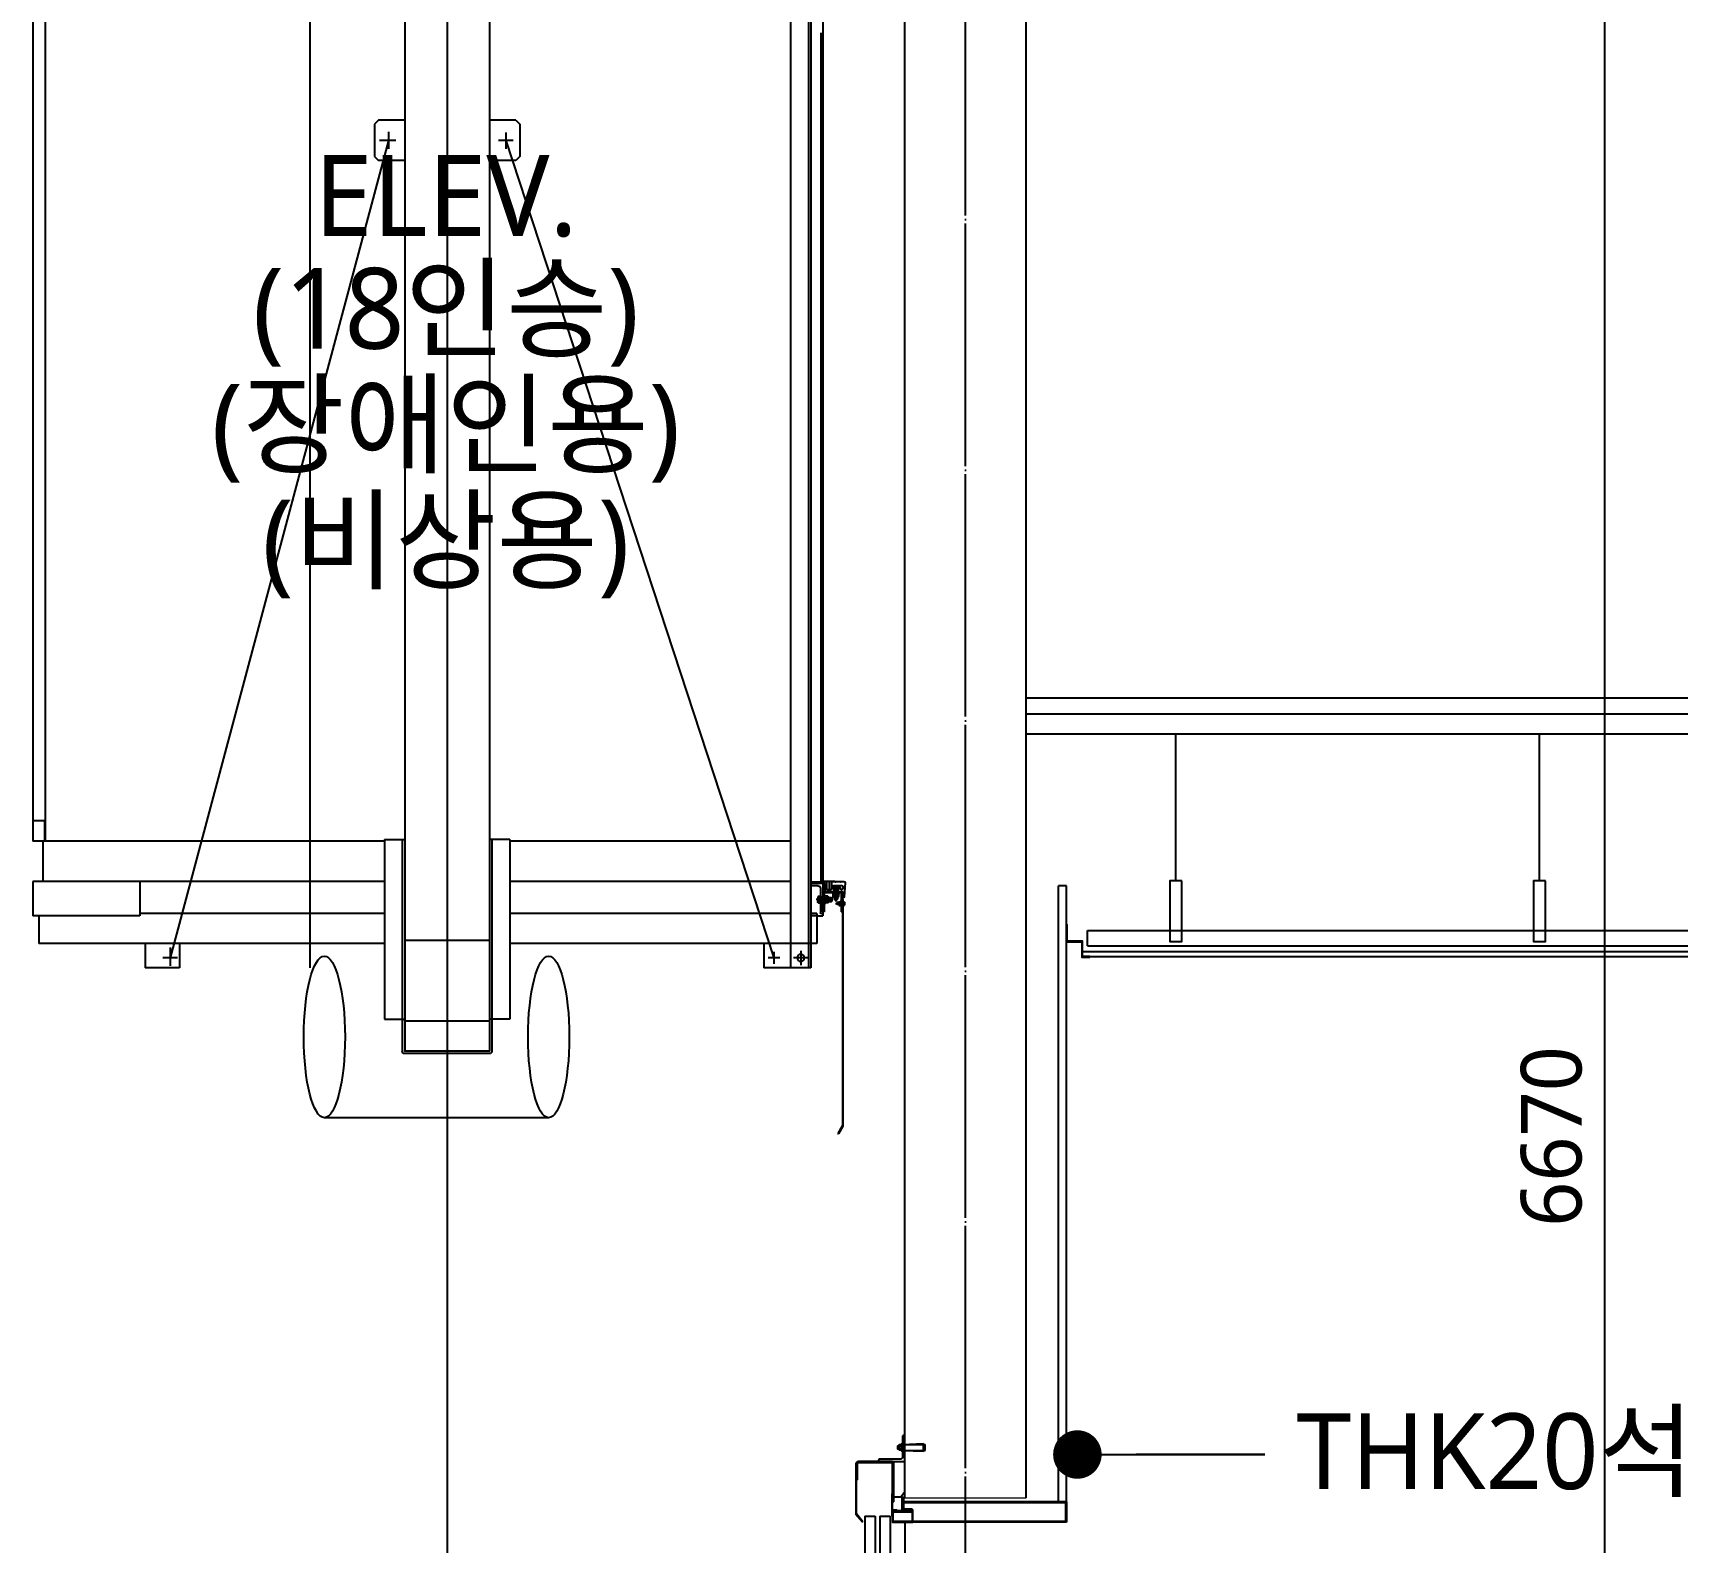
# Model space of a CAD drawing. Header units: millimetres. Extents: x 81033 to 452328, y -17390 to 42241.
# Drawn here: x 385478 to 389546, y 10264 to 14000 of the extents above; entities that cross this region are included whole.
import ezdxf
from ezdxf.enums import TextEntityAlignment as Align

# ---------------------------------------------------------------- set-up
doc = ezdxf.new("R2010")
doc.units = ezdxf.units.MM
doc.header["$LTSCALE"] = 100
doc.header["$MEASUREMENT"] = 0
doc.header["$PDSIZE"] = -10
doc.linetypes.add('CEN', pattern=[62, 60, -1, 0, -1])
doc.layers.get('0').update_dxf_attribs({"linetype": 'CONTINUOUS'})
doc.layers.get('Defpoints').update_dxf_attribs({"color": 171, "linetype": 'CONTINUOUS'})
doc.layers.add('1-골조', color=2, linetype='CONTINUOUS', lineweight=0)
for name, color, linetype in [('A-CORE-ELEV', 5, 'CONTINUOUS'), ('A-ETC', 8, 'CONTINUOUS'), ('A-ETC-9', 9, 'CONTINUOUS'), ('A-FIN-6', 6, 'CONTINUOUS'), ('CEN(ST)', 1, 'CEN'), ('CG-BEAM', 3, 'CONTINUOUS'), ('CON', 2, 'CONTINUOUS'), ('ELEV', 253, 'CONTINUOUS'), ('FIN(THK20 화강석)', 5, 'CONTINUOUS'), ('FIN-2', 9, 'CONTINUOUS'), ('NDIM', 7, 'CONTINUOUS'), ('TEXT(노트)', 7, 'CONTINUOUS'), ('XREF', 7, 'CONTINUOUS')]:
    doc.layers.add(name, color=color, linetype=linetype)
doc.styles.add('CGS', font='cgse', dxfattribs={"bigfont": 'cgs'})
doc.styles.add('나눔바른고딕', font='NanumBarunGothic.ttf')
doc.dimstyles.new('NDIM 1200', dxfattribs={"dimscale": 75, "dimtxt": 3, "dimasz": 1, "dimexe": 2, "dimexo": 2, "dimgap": 1, "dimtad": 1, "dimdec": 0, "dimdsep": 46, "dimtxsty": 'CGS', "dimblk": 'DOT0', "dimcen": 1, "dimdle": 8, "dimclrd": 256, "dimclre": 256, "dimclrt": 256, "dimadec": 0, "dimazin": 0, "dimtfac": 1, "dimtdec": 0, "dimtix": 1, "dimtmove": 2, "dimatfit": 3, "dimldrblk": 'DOT0', "dimfxl": 1, "dimtolj": 1, "dimtzin": 0, "dimlwd": -1, "dimlwe": -1, "dimarcsym": 0})

# ---------------------------------------------------------------- blocks, each defined once
blk = doc.blocks.new('A$C25f2d0dc')
at = {"layer": '1-골조'}
blk.add_line((0, 0), (300, 0), dxfattribs=at)
at = {"layer": 'A-CORE-ELEV', "color": 6, "linetype": 'Continuous'}
for p, q in [((-13.1, 128.2), (-14, 129)), ((-14, 127.5), (-13.1, 128.2)), ((-13.1, 121.5), (-14, 122.3)), ((-13.1, 128.2), (-7.2, 128.2)), ((-6, 132.1), (46.7, 134.6)), ((-6, 132.1), (50.8, 132.1)), ((46.7, 115.3), (46.7, 134.6)), ((50.8, 117.7), (50.8, 132.1)), ((-120, 45), (-120, 86)), ((-117, 45), (-117, 86)), ((-31, 90), (-116, 90)), ((-31, 87), (-116, 87)), ((-30, -10), (-30, 86)), ((-27, -10), (-27, 86)), ((-13.1, 121.5), (-14, 120.7)), ((-7.2, 121.5), (-13.1, 121.5)), ((-6, 117.7), (46.7, 115.3)), ((-6, 117.7), (50.8, 117.7)), ((-120, 78.4), (-121.5, 78.4)), ((-121.5, 78.4), (-121.5, -39.1)), ((-120, 78.4), (-120, -39.1)), ((-117, 45), (-120, 45)), ((-30, 10), (-31.5, 10)), ((-31.5, -45), (-31.5, 10)), ((-30, -45), (-30, 10)), ((-9.5, 2), (-30, 2)), ((0, 15), (-9.5, 2)), ((-103.6, -59), (-119.8, -39.7)), ((-27, -10), (-30, -10)), ((-28.5, -31.5), (18.5, -31.5)), ((-28.5, -34.5), (18.5, -34.5)), ((-104.7, -60), (-120.9, -40.7)), ((-104.7, -60), (-103.6, -59)), ((-30, -45), (-31.5, -45)), ((-130, -2165), (-130, -2299.6)), ((-128.5, -2165), (-128.5, -2299.1)), ((-3.5, -2190), (-128.5, -2190)), ((-125.5, -2193), (-125.5, -2203.4)), ((-6.5, -2193), (-125.5, -2193)), ((-6.5, -2193), (-6.5, -2203.4)), ((-3.5, -2190), (-3.5, -2206.4)), ((0, -2216.4), (0, -2160)), ((-128.5, -2206.4), (-3.5, -2206.4)), ((-125.5, -2203.4), (-6.5, -2203.4)), ((-15.1, -2275.9), (-16, -2275.1)), ((-16, -2276.6), (-15.1, -2275.9)), ((-15.1, -2275.9), (-9.2, -2275.9)), ((-8, -2271.9), (46.7, -2269.5)), ((-8, -2271.9), (50.8, -2271.9)), ((46.7, -2288.8), (46.7, -2269.5)), ((50.8, -2286.3), (50.8, -2271.9)), ((-113.5, -2319.4), (-130, -2299.6)), ((-112.3, -2318.4), (-128.5, -2299.1)), ((-113.5, -2319.4), (-112.3, -2318.4)), ((-15.1, -2282.6), (-16, -2281.8)), ((-15.1, -2282.6), (-16, -2283.3)), ((-9.2, -2282.6), (-15.1, -2282.6)), ((-8, -2286.3), (46.7, -2288.8)), ((-8, -2286.3), (50.8, -2286.3))]:
    blk.add_line(p, q, dxfattribs=at)
at = {"layer": 'A-CORE-ELEV', "color": 4, "linetype": 'Continuous'}
for p, q in [((-98.6, -45), (-98.6, -2149)), ((-98.6, -45), (-73.6, -45)), ((-73.6, -45), (-73.6, -2149)), ((-61.5, -45), (-61.5, -2163.1)), ((-61.5, -45), (-36.5, -45)), ((-36.5, -45), (-36.5, -2163.1)), ((-73.6, -2149), (-98.6, -2149)), ((-36.5, -2163.1), (-61.5, -2163.1))]:
    blk.add_line(p, q, dxfattribs=at)
at = {"layer": 'A-CORE-ELEV', "color": 9, "linetype": 'Continuous'}
blk.add_line((0, -60), (0, -2160), dxfattribs=at)
at = {"layer": 'A-CORE-ELEV', "color": 6, "linetype": 'Continuous'}
for points in [[(-65, 90), (0, 90), (0, 155), (-2, 155, 0.414214), (-6, 151), (-6, 100, -0.414214), (-10, 96), (-61, 96, 0.414214), (-65, 92)], [(16.6, -27, -0.414214), (18.6, -29), (18.6, -30), (-6.4, -30), (-6.4, 2), (-5.4, 2, -0.414214), (-3.4, 0), (-3.4, -25, 0.414214), (-1.4, -27)], [(-8, -2220.4), (-8, -2334, 0.414214), (-2, -2340), (0, -2340), (0, -2206.4), (-108.5, -2206.4), (-108.5, -2208.4, 0.414214), (-102.5, -2214.4), (-14, -2214.4, -0.414214)]]:
    blk.add_lwpolyline(points, format="xyb", close=True, dxfattribs=at)
for points in [[(-14, 128.1), (-17.7, 128.1), (-17.7, 121.5), (-14, 121.5)], [(-7.2, 117.9), (-13.1, 117.9), (-14, 118.9), (-14, 131.1), (-13.1, 132), (-7.2, 132)], [(-6, 115.6), (-7.2, 115.6), (-7.2, 134.3), (-6, 134.3)], [(-16, -2276), (-19.7, -2276), (-19.7, -2282.6), (-16, -2282.6)], [(-9.2, -2286.2), (-15.1, -2286.2), (-16, -2285.2), (-16, -2273), (-15.1, -2272.1), (-9.2, -2272.1)], [(-8, -2288.5), (-9.2, -2288.5), (-9.2, -2269.8), (-8, -2269.8)]]:
    blk.add_lwpolyline(points, dxfattribs=at)
for points in [[(18.5, -58.5), (-28.5, -58.5), (-28.5, -31.5), (-20, -31.5), (-20, -30), (-30, -30), (-30, -60), (20, -60), (20, -30), (10, -30), (10, -31.5), (18.5, -31.5)], [(-106.4, -2160), (-100.7, -2160), (-100.7, -2162), (-95, -2162), (-95, -2160), (-89.4, -2160), (-89.4, -2162), (-83.7, -2162), (-83.7, -2160), (-78, -2160), (-78, -2162), (-72.4, -2162), (-72.4, -2160), (-63.5, -2160), (-63.5, -2171), (-32.7, -2171), (-32.7, -2160), (-5, -2160), (-5, -2165), (-10, -2165), (-10, -2176), (-5, -2176), (-5, -2185), (-15, -2185), (-15, -2171), (-26.7, -2171), (-26.7, -2185), (-82, -2185), (-82, -2176), (-72, -2176), (-72, -2171), (-115, -2171), (-115, -2176), (-105, -2176), (-105, -2185), (-128.5, -2185), (-128.5, -2165), (-130, -2165), (-130, -2162.5), (-127.5, -2160), (-112, -2160), (-112, -2162), (-106.4, -2162)]]:
    blk.add_lwpolyline(points, close=True, dxfattribs=at)
blk.add_circle((-2.5, -2166), 2.5, dxfattribs=at)
for centre, radius, start, end in [((-116, 86), 4, 90, 180), ((-116, 86), 1, 90, 180), ((-31, 86), 4, 0, 90), ((-31, 86), 1, 0, 90), ((-119, -39.1), 2.5, 180, 220), ((-119, -39.1), 1, 180, 220), ((-2.5, -2157.4), 3.63, 226.3972, 313.6028)]:
    blk.add_arc(centre, radius, start, end, dxfattribs=at)
at = {"layer": 'A-FIN-6'}
for p, q in [((398, -12), (-6, -12)), ((400, -10), (-5.5, -10)), ((398, -12), (398, -58)), ((400, -10), (400, -60)), ((398, -58), (20, -58)), ((400, -60), (20, -60))]:
    blk.add_line(p, q, dxfattribs=at)
blk = doc.blocks.new('A$C52140DF3')
at = {"layer": 'ELEV'}
for p, q in [((832.6, 2983.7, 0), (832.6, -382.1, 0)), ((1042.6, 2986.9, 0), (1042.6, -382.1, 0)), ((37.6, 2759.9, 0), (37.6, -177.1, 0)), ((43.6, 2759.9, 0), (43.6, -177.1, 0)), ((87.6, 2759.9, 0), (87.6, -177.1, 0)), ((1277.6, 2759.9, 0), (1277.6, -177.1, 0)), ((1932.6, 2536.9, 0), (1932.6, 136.9, 0)), ((1962.6, 2486.9, 0), (1962.6, 1201, 0)), ((7.6, 2306.7, 0), (7.6, 37.2, 0)), ((12.6, 2136.9, 0), (12.6, 35.3, 0)), ((767.6, 1920.9, 0), (757.6, 1910.9, 0)), ((767.6, 1920.9, 0), (832.6, 1920.9, 0)), ((1042.6, 1920.9, 0), (1107.6, 1920.9, 0)), ((1107.6, 1920.9, 0), (1117.6, 1910.9, 0)), ((757.6, 1910.9, 0), (757.6, 1830.9, 0)), ((792.6, 1890.4, 0), (792.6, 1849.6, 0)), ((1082.6, 1891.7, 0), (1082.6, 1850.2, 0)), ((1117.6, 1910.9, 0), (1117.6, 1830.9, 0)), ((792.6, 1870.9, 0), (128.8, -152.1, 0)), ((774.1, 1870.9, 0), (810.5, 1870.9, 0)), ((1064.8, 1870.9, 0), (1105, 1870.9, 0)), ((1082.6, 1870.9, 0), (1623.1, -152.1, 0)), ((757.6, 1830.9, 0), (767.6, 1820.9, 0)), ((767.6, 1820.9, 0), (832.6, 1820.9, 0)), ((1042.6, 1820.9, 0), (1107.6, 1820.9, 0)), ((1117.6, 1830.9, 0), (1107.6, 1820.9, 0)), ((1932.6, 1197.9, 0), (1932.6, 136.9, 0)), ((1962.6, 1201, 0), (1962.6, 186.9, 0)), ((1962.6, 1201, 0), (1962.6, 186.9, 0)), ((1932.6, 314, 0), (1932.6, 136.9, 0)), ((1932.6, 314, 0), (1932.6, 136.9, 0)), ((1934.2, 186.9, 0), (1934.2, 136.9, 0)), ((1934.2, 186.9, 0), (1934.2, 136.9, 0)), ((1934.2, 186.9, 0), (1962.6, 186.9, 0)), ((1937.6, 186.9, 0), (1962.6, 186.9, 0)), ((1962.6, 186.9, 0), (1962.6, 136.9, 0)), ((1962.6, 186.9, 0), (1962.6, 136.9, 0)), ((87.6, 136.9, 0), (782.6, 136.9, 0)), ((782.6, 140.9, 0), (782.6, -304.1, 0)), ((782.6, 140.9, 0), (832.6, 140.9, 0)), ((826.6, 140.9, 0), (826.6, -383.1, 0)), ((1092.6, 140.9, 0), (1042.6, 140.9, 0)), ((1048.6, 140.9, 0), (1048.6, -383.1, 0)), ((1092.6, 140.9, 0), (1092.6, -304.1, 0)), ((1092.6, 136.9, 0), (1582.9, 136.9, 0)), ((1582.9, 136.9, 0), (1962.6, 136.9, 0)), ((1937.6, 136.9, 0), (1937.6, 36.9, 0)), ((1937.6, 136.9, 0), (1937.6, 134.6, 0)), ((1937.6, 136.9, 0), (1937.6, 134.6, 0)), ((-47.4, 33.9, 0), (-45, -1.3, 0)), ((-36.2, 36.9, 0), (-44.4, 36.9, 0)), ((-41.4, 24.9, 0), (-41.4, 18.9, 0)), ((-28.9, 11.9, 0), (-41.4, 11.9, 0)), ((-41.4, 11.9, 0), (-41.4, -3.1, 0)), ((-40.4, 7.9, 0), (-40.4, -15.6, 0)), ((-19.4, 26.9, 0), (-39.4, 26.9, 0)), ((-37.4, 16.9, 0), (-39.4, 16.9, 0)), ((-37.2, 7.7, 0), (-37.2, -38.1, 0)), ((-36, 35.9, 0), (-36.2, 36.9, 0)), ((-36.2, 8.7, 0), (3.4, 8.7, 0)), ((-34.8, 35.9, 0), (-36, 35.9, 0)), ((-35.4, 37.3, 0), (-35.4, 34.6, 0)), ((-35.4, 20.9, 0), (-35.4, 18.9, 0)), ((-34.7, 36.9, 0), (-34.8, 35.9, 0)), ((-24.2, 36.9, 0), (-34.7, 36.9, 0)), ((-32.4, 21.9, 0), (-34.4, 21.9, 0)), ((-32.1, 8.7, 0), (-32.1, 5.1, 0)), ((-32.1, 7.1, 0), (-16.7, 7.1, 0)), ((-32.1, 5.1, 0), (-16.7, 5.1, 0)), ((-31.4, 20.9, 0), (-31.4, 16.9, 0)), ((-28.9, 16.9, 0), (-31.4, 16.9, 0)), ((-31.4, 0.3, 0), (-31.4, 5.1, 0)), ((-31.3, 20.6, 0), (-31.3, 16.9, 0)), ((-17.5, 16.9, 0), (-31.3, 16.9, 0)), ((-19.2, 22.4, 0), (-29.6, 22.4, 0)), ((-28.9, 16.9, 0), (-19.9, 16.9, 0)), ((-28.9, 16.9, 0), (-28.9, 8.7, 0)), ((-28.4, 16.9, 0), (-28.4, 8.7, 0)), ((-27.2, 13.9, 0), (-28.4, 15.1, 0)), ((-20.4, 13.9, 0), (-28.4, 13.9, 0)), ((-27.9, 20.6, 0), (-27.9, 16.9, 0)), ((-27.9, 0.3, 0), (-27.9, 5.1, 0)), ((-27.2, 8.7, 0), (-27.2, 13.9, 0)), ((-25.7, 5.1, 0), (-22.9, 7.1, 0)), ((-24.4, 25.2, 0), (-24.4, -12.9, 0)), ((-24, 35.9, 0), (-24.2, 36.9, 0)), ((-22.8, 35.9, 0), (-24, 35.9, 0)), ((-23.4, 37.3, 0), (-23.4, 34.6, 0)), ((-22.7, 36.9, 0), (-22.8, 35.9, 0)), ((-14.4, 36.9, 0), (-22.7, 36.9, 0)), ((7.6, 37.2, 0), (-22.4, 37.2, 0)), ((-20.4, 15.1, 0), (-21.6, 13.9, 0)), ((-21.6, 8.7, 0), (-21.6, 13.9, 0)), ((-20.9, 20.6, 0), (-20.9, 16.9, 0)), ((-20.9, 0.3, 0), (-20.9, 5.1, 0)), ((-20.4, 16.9, 0), (-20.4, 8.7, 0)), ((-19.9, 16.9, 0), (-19.9, 8.7, 0)), ((-17.4, 16.9, 0), (-19.9, 16.9, 0)), ((3.6, 11.9, 0), (-19.9, 11.9, 0)), ((-17.5, 20.6, 0), (-17.5, 16.9, 0)), ((-17.5, 0.2, 0), (-17.5, 5.1, 0)), ((-17.4, 24.9, 0), (-17.4, 16.9, 0)), ((-16.7, 8.7, 0), (-16.7, 5.1, 0)), ((-13.4, 35.9, 0), (-14.4, 36.9, 0)), ((-13.4, 35.9, 0), (-13.4, 17.9, 0)), ((-2.4, 16.9, 0), (-12.4, 16.9, 0)), ((-7.4, 34.9, 0), (-7.4, 9.9, 0)), ((-0.4, 36.9, 0), (-1.4, 35.9, 0)), ((-1.4, 35.9, 0), (-1.4, 17.9, 0)), ((1.8, 36.9, 0), (-0.4, 36.9, 0)), ((0.8, 1.3, 0), (0.8, -17.1, 0)), ((4.4, 1.3, 0), (0.8, 1.3, 0)), ((2, 35.9, 0), (1.8, 36.9, 0)), ((3.2, 35.9, 0), (2, 35.9, 0)), ((2.6, 37.3, 0), (2.6, 34.6, 0)), ((2.6, 29.9, 0), (2.6, 11.9, 0)), ((2.8, 1.3, 0), (2.8, -17.1, 0)), ((3.3, 36.9, 0), (3.2, 35.9, 0)), ((12.6, 36.9, 0), (3.3, 36.9, 0)), ((4.4, 7.7, 0), (4.4, -38.1, 0)), ((4.4, 1.3, 0), (4.4, -17.1, 0)), ((7.6, 31.9, 0), (4.6, 31.9, 0)), ((7.6, 31.9, 0), (7.6, -48.1, 0)), ((7.6, 31.9, 0), (37.6, 31.9, 0)), ((7.6, -38.1, 0), (7.6, 0.5, 0)), ((12.6, 33.9, 0), (9.6, 33.9, 0)), ((12.6, 36.9, 0), (12.6, 33.9, 0)), ((12.6, 35.1, 0), (37.6, 35.1, 0)), ((12.6, 33.9, 0), (12.6, 31.9, 0)), ((13.6, 19.9, 0), (13.6, -40.1, 0)), ((19.6, 25.9, 0), (37.6, 25.9, 0)), ((87.6, 36.9, 0), (782.6, 36.9, 0)), ((1092.6, 36.9, 0), (1596.8, 36.9, 0)), ((1596.8, 36.9, 0), (1962.6, 36.9, 0)), ((1697.6, 35.1, 0), (1697.6, -48.1, 0)), ((1962.6, 36.9, 0), (1962.6, -48.1, 0)), ((-23.3, -18.1, 0), (-47.3, -18.1, 0)), ((-45.1, -14, 0), (-45.5, -14.4, 0)), ((-45.5, -14.4, 0), (-45.5, -14.9, 0)), ((-45.5, -14.7, 0), (-45.5, -21.6, 0)), ((-45.5, -14.9, 0), (-45.1, -15.4, 0)), ((-45.5, -21.4, 0), (-45.1, -20.9, 0)), ((-45.5, -21.8, 0), (-45.5, -21.4, 0)), ((-45.1, -22.3, 0), (-45.5, -21.8, 0)), ((-44.4, -13.5, 0), (-45.1, -14, 0)), ((-45.1, -15.4, 0), (-44.4, -15.8, 0)), ((-45.1, -20.9, 0), (-44.4, -20.4, 0)), ((-44.4, -22.7, 0), (-45.1, -22.3, 0)), ((-44.4, -13.5, 0), (-42, -13.5, 0)), ((-44.4, -15.8, 0), (-42, -15.8, 0)), ((-44.4, -20.4, 0), (-42, -20.4, 0)), ((-44.4, -22.7, 0), (-42, -22.7, 0)), ((-41.4, -3.1, 0), (-43, -3.1, 0)), ((-42, -8.1, 0), (-42, -567.4, 0)), ((-42, -8.1, 0), (-42, -38.1, 0)), ((-40.4, -8.1, 0), (-42, -8.1, 0)), ((-42, -13.5, 0), (-42, -22.7, 0)), ((-37.2, -15.1, 0), (-42, -15.1, 0)), ((-42, -15.6, 0), (-37.2, -15.6, 0)), ((-42, -20.6, 0), (-37.2, -20.6, 0)), ((-37.2, -21.1, 0), (-42, -21.1, 0)), ((-40.5, -15.6, 0), (-40.5, -20.6, 0)), ((-40.4, -8.1, 0), (-40.4, -567.4, 0)), ((-40.4, -20.6, 0), (-40.4, -38.1, 0)), ((-40.4, -38.1, 0), (-37.2, -38.1, 0)), ((-37.2, -12.9, 0), (-35.4, -12.9, 0)), ((-37.2, -22.7, 0), (-37.2, -13.5, 0)), ((-37.2, -23.3, 0), (-35.4, -23.3, 0)), ((-36.4, -23.3, 0), (-36.4, -12.9, 0)), ((-35.4, -18.7, 0), (-36.4, -17.3, 0)), ((-35.4, -12.9, 0), (-35.4, -23.3, 0)), ((-33.1, -13.5, 0), (-35.4, -13.5, 0)), ((-35.4, -22.7, 0), (-35.4, -13.5, 0)), ((-35.4, -22.1, 0), (-35.4, -14, 0)), ((-33.1, -15.8, 0), (-35.4, -15.8, 0)), ((-33.1, -20.4, 0), (-35.4, -20.4, 0)), ((-33.1, -22.7, 0), (-35.4, -22.7, 0)), ((-31.9, -14.7, 0), (-31.9, -21.6, 0)), ((-31.9, -15.6, 0), (-27.8, -15.6, 0)), ((-31.9, -16.4, 0), (-27, -16.4, 0)), ((-31.9, -19.8, 0), (-27, -19.8, 0)), ((-31.9, -20.6, 0), (-27.8, -20.6, 0)), ((-19.2, -1.4, 0), (-29.6, -1.4, 0)), ((-19.2, -1.4, 0), (-29.6, -1.4, 0)), ((-28.4, -1.4, 0), (-28.4, -6.9, 0)), ((-20.4, -6.9, 0), (-28.4, -6.9, 0)), ((-27.2, -8.1, 0), (-28.4, -6.9, 0)), ((-27.8, -15.6, 0), (-27.8, -20.6, 0)), ((-27.8, -15.6, 0), (-27, -16.4, 0)), ((-27.8, -20.6, 0), (-27, -19.8, 0)), ((-27.2, -8.1, 0), (-27.2, -1.4, 0)), ((-21.6, -8.1, 0), (-27.2, -8.1, 0)), ((-27, -16.4, 0), (-27, -19.8, 0)), ((-21.6, -8.1, 0), (-21.6, -1.4, 0)), ((-20.4, -6.9, 0), (-21.6, -8.1, 0)), ((-20.4, -1.4, 0), (-20.4, -6.9, 0)), ((-14.8, -8.1, 0), (24.6, -8.1, 0)), ((-14.8, -8.1, 0), (24.6, -8.1, 0)), ((-13.4, -3.1, 0), (-14.4, -4.1, 0)), ((-14.4, -4.1, 0), (-14.4, -12.1, 0)), ((-6.2, -4.1, 0), (-14.4, -4.1, 0)), ((-13.4, -13.1, 0), (-14.4, -12.1, 0)), ((-6.2, -12.1, 0), (-14.4, -12.1, 0)), ((-13.4, -3.1, 0), (-13.4, -13.1, 0)), ((-6.2, -3.1, 0), (-13.4, -3.1, 0)), ((-6.2, -13.1, 0), (-13.4, -13.1, 0)), ((-6.2, -2.1, 0), (-6.2, -14.2, 0)), ((-5.6, -0.9, 0), (-6.1, -1.7, 0)), ((-6.1, -1.7, 0), (-6.1, -2.5, 0)), ((-6.1, -2.5, 0), (-5.6, -3.3, 0)), ((-6.1, -13.8, 0), (-5.6, -13, 0)), ((-6.1, -14.6, 0), (-6.1, -13.8, 0)), ((-5.6, -15.4, 0), (-6.1, -14.6, 0)), ((-4.4, 0, 0), (-5.6, -0.9, 0)), ((-5.6, -3.3, 0), (-4.4, -4.1, 0)), ((-5.6, -13, 0), (-4.4, -12.2, 0)), ((-4.4, -16.2, 0), (-5.6, -15.4, 0)), ((-4.4, 0, 0), (0.8, 0, 0)), ((-4.4, -4.1, 0), (0.8, -4.1, 0)), ((-4.4, -12.2, 0), (0.8, -12.2, 0)), ((-4.4, -16.2, 0), (0.8, -16.2, 0)), ((0.8, 0, 0), (0.8, -16.2, 0)), ((0.8, -6.9, 0), (2.8, -9.7, 0)), ((4.4, -17.1, 0), (0.8, -17.1, 0)), ((4.4, -2.6, 0), (13.6, -2.6, 0)), ((13.6, -3.1, 0), (4.4, -3.1, 0)), ((13.6, -13.1, 0), (4.4, -13.1, 0)), ((4.4, -13.6, 0), (13.6, -13.6, 0)), ((4.4, -38.1, 0), (7.6, -38.1, 0)), ((13.6, 0, 0), (13.6, -16.2, 0)), ((18.8, 0, 0), (13.6, 0, 0)), ((18.8, -4.1, 0), (13.6, -4.1, 0)), ((18.8, -12.2, 0), (13.6, -12.2, 0)), ((18.8, -16.2, 0), (13.6, -16.2, 0)), ((18.8, 0, 0), (19.7, -0.3, 0)), ((19.7, -3.8, 0), (18.8, -4.1, 0)), ((19.7, -12.4, 0), (18.8, -12.2, 0)), ((18.8, -16.2, 0), (19.7, -15.9, 0)), ((19.7, -0.3, 0), (20.3, -1.1, 0)), ((20.3, -3.1, 0), (19.7, -3.8, 0)), ((20.3, -13.2, 0), (19.7, -12.4, 0)), ((19.7, -15.9, 0), (20.3, -15.2, 0)), ((20.3, -1.1, 0), (20.6, -2.1, 0)), ((20.6, -2.1, 0), (20.3, -3.1, 0)), ((20.6, -14.2, 0), (20.3, -13.2, 0)), ((20.3, -15.2, 0), (20.6, -14.2, 0)), ((20.6, -2.1, 0), (20.6, -14.2, 0)), ((7.6, -43.1, 0), (10.6, -43.1, 0)), ((22.6, -48.1, 0), (7.6, -48.1, 0)), ((22.6, -42.1, 0), (22.6, -117.1, 0)), ((22.6, -42.1, 0), (37.6, -42.1, 0)), ((22.6, -48.1, 0), (37.6, -48.1, 0)), ((87.6, -42.1, 0), (782.6, -42.1, 0)), ((1092.6, -42.1, 0), (1607.7, -42.1, 0)), ((1607.7, -42.1, 0), (1697.4, -42.1, 0)), ((1697.6, -48.1, 0), (1962.6, -48.1, 0)), ((1947.6, -48.1, 0), (1947.6, -117.1, 0)), ((22.6, -117.1, 0), (153.8, -117.1, 0)), ((153.8, -117.1, 0), (153.8, -177.1, 0)), ((153.8, -117.1, 0), (782.6, -117.1, 0)), ((832.6, -109.1, 0), (1042.6, -109.1, 0)), ((1092.6, -117.1, 0), (1618.1, -117.1, 0)), ((1599.6, -117.1, 0), (1599.6, -177.1, 0)), ((1618.1, -117.1, 0), (1947.6, -117.1, 0)), ((1684.6, -117.1, 0), (1684.6, -177.1, 0)), ((44.1, -152.1, 0), (80.8, -152.1, 0)), ((62.6, -134.9, 0), (62.6, -170.6, 0)), ((114, -152.1, 0), (143.5, -152.1, 0)), ((128.8, -137.4, 0), (128.8, -166.9, 0)), ((1604.7, -152.1, 0), (1641.4, -152.1, 0)), ((1623.1, -126.5, 0), (1623.1, -171.8, 0)), ((37.6, -177.1, 0), (87.6, -177.1, 0)), ((40.6, -177.1, 0), (153.8, -177.1, 0)), ((1599.6, -177.1, 0), (1626.4, -177.1, 0)), ((1626.4, -177.1, 0), (1684.6, -177.1, 0)), ((782.6, -304.1, 0), (832.6, -304.1, 0)), ((835.8, -309.1, 0), (1039.4, -309.1, 0)), ((1092.6, -304.1, 0), (1042.6, -304.1, 0)), ((832.6, -389.1, 0), (1042.6, -389.1, 0)), ((833.6, -383.1, 0), (1041.6, -383.1, 0)), ((-41.7, -568.7, 0), (-30.5, -588.1, 0)), ((-40.3, -567.9, 0), (-29.1, -587.3, 0)), ((686.3, -547.8, 0), (1241.2, -547.8, 0)), ((-29.1, -587.3, 0), (-30.5, -588.1, 0))]:
    blk.add_line(p, q, dxfattribs=at)
blk.add_circle((62.6, -152.1, 0), 9, dxfattribs=at)
for centre, radius, start, end in [((-44.4, 33.9, 0), 3, 90, 180), ((-39.4, 24.9, 0), 2, 90, 180), ((-39.4, 18.9, 0), 2, 180, 270), ((-36.4, 7.9, 0), 4, 90, 180), ((-37.4, 18.9, 0), 2, 270, 0), ((-36.2, 7.7, 0), 1, 90, 180), ((-34.4, 20.9, 0), 1, 90, 180), ((-32.4, 20.9, 0), 1, 0, 90), ((-29.6, 20.6, 0), 1.73, 0, 180), ((-24.4, 18, 0), 4.33, 36.8699, 143.1301), ((-24.4, 2.9, 0), 4.33, 216.8699, 323.1301), ((-19.2, 0.3, 0), 1.73, 180, 0), ((-19.4, 24.9, 0), 2, 0, 90), ((-12.4, 17.9, 0), 1, 180, 270), ((-2.4, 17.9, 0), 1, 270, 0), ((4.6, 29.9, 0), 2, 90, 180), ((3.4, 7.7, 0), 1, 0, 90), ((3.6, 7.9, 0), 4, 0, 90), ((9.6, 31.9, 0), 2, 90, 180), ((19.6, 19.9, 0), 6, 90, 180), ((-42.6, -18.1, 0), 2.89, 126.8699, 233.1301), ((-43, -1.1, 0), 2, 183.8655, 270), ((-33.1, -14.7, 0), 1.15, 270, 90), ((-34.8, -18.1, 0), 2.89, 306.8699, 53.1301), ((-0.7, -8.1, 0), 5.49, 132.5627, 227.4373), ((10.6, -40.1, 0), 3, 270, 0), ((15.1, -8.1, 0), 5.49, 312.5627, 47.4373), ((835.8, -305.9, 0), 3.2, 180, 270), ((1039.4, -305.9, 0), 3.2, 270, 0), ((832.6, -383.1, 0), 6, 180, 270), ((833.6, -382.1, 0), 1, 180, 270), ((1041.6, -382.1, 0), 1, 270, 0), ((1042.6, -383.1, 0), 6, 270, 0), ((-39.4, -567.4, 0), 2.6, 180, 210), ((-39.4, -567.4, 0), 1, 180, 210)]:
    blk.add_arc(centre, radius, start, end, dxfattribs=at)
at = {"layer": 'ELEV', "extrusion": (0, 0, -1)}
for centre, radius, start, end in [((29.6, 0.3, 0), 1.73, 180, 0), ((19.2, 20.6, 0), 1.73, 0, 180), ((33.1, -21.6, 0), 1.15, 90, 270)]:
    blk.add_arc(centre, radius, start, end, dxfattribs=at)
for centre in [(686.3, -347.8, 0), (1241.2, -347.8, 0)]:
    blk.add_ellipse(centre, major_axis=(0, -200), ratio=0.255029, dxfattribs=at)
blk = doc.blocks.new('DOT0')
blk.add_line((-3, 0), (3, 0))
at = {"color": 6}
blk.add_circle((0, 0), 0.75, dxfattribs=at)
blk = doc.blocks.new('*D1049')
at = {"layer": 'Defpoints', "color": 0, "ltscale": 0.4, "transparency": 16777216}
for p in [(388942.3, 14883.9), (389367.3, 14883.9), (388942.3, 8213.9)]:
    blk.add_point(p, dxfattribs=at)
at = {"layer": 'NDIM', "ltscale": 0.4, "transparency": 16777216}
for p, q in [((389042.3, 14883.9), (389467.3, 14883.9)), ((389367.3, 8263.9), (389367.3, 14833.9)), ((389042.3, 8213.9), (389467.3, 8213.9))]:
    blk.add_line(p, q, dxfattribs=at)
at = {"layer": 'NDIM', "ltscale": 0.4, "transparency": 16777216, "xscale": 50, "yscale": 50, "zscale": 50}
for p, rotation in [((389367.3, 14883.9), 90), ((389367.3, 8213.9), 270)]:
    blk.add_blockref('DOT0', p, dxfattribs=dict(at, rotation=rotation))
at = {"layer": 'NDIM', "ltscale": 0.4, "transparency": 16777216, "insert": (389235.7, 11268.5), "char_height": 150, "attachment_point": 5, "rotation": 90, "style": '나눔바른고딕'}
blk.add_mtext('\\A1;6670', dxfattribs=at)

msp = doc.modelspace()

# ---------------------------------------------------------------- linework, layer by layer
at = {"layer": 'A-ETC'}
for p, q in [((392935.1, 12313.9), (387935.1, 12313.9)), ((392935.1, 12313.9), (387935.1, 12313.9)), ((392935.1, 12263.9), (387935.1, 12263.9)), ((392935.1, 12263.9), (387935.1, 12263.9))]:
    msp.add_line(p, q, dxfattribs=at)
at = {"layer": 'CEN(ST)', "ltscale": 0.1}
msp.add_line((387785.1, -3195), (387785.1, 35527.7), dxfattribs=at)
at = {"layer": 'CEN(ST)'}
msp.add_line((386502.6, 32813.9), (386502.6, -3195), dxfattribs=at)
at = {"layer": 'CG-BEAM', "color": 252}
msp.add_line((387935.1, 12353.9, 0), (392935.1, 12353.9), dxfattribs=at)
msp.add_line((387935.1, 12353.9, 0), (392935.1, 12353.9), dxfattribs=at)
at = {"layer": 'CON', "ltscale": 0.1}
for p, q in [((387635.1, 10373.9), (387635.1, 14883.9)), ((387935.1, 10373.9), (387935.1, 14733.9))]:
    msp.add_line(p, q, dxfattribs=at)
at = {"layer": 'FIN(THK20 화강석)', "ltscale": 10000}
for p, q in [((388015.1, 10363.9), (388015.1, 11888.9)), ((388035.1, 11888.9), (388015.1, 11888.9)), ((388035.1, 10363.9), (388035.1, 11888.9))]:
    msp.add_line(p, q, dxfattribs=at)
at = {"layer": 'FIN-2'}
for p, q in [((388305.7, 11900.9), (388305.7, 12263.9)), ((389205.7, 11900.9), (389205.7, 12263.9)), ((388087.1, 11739.9), (388087.1, 11777.9)), ((388087.1, 11777.9), (392783.1, 11777.9)), ((388075.1, 11725.9), (392795.1, 11725.9)), ((388087.1, 11739.9), (392783.1, 11739.9)), ((388075.1, 11713.9), (392777.1, 11713.9))]:
    msp.add_line(p, q, dxfattribs=at)
for points in [[(388320.7, 11900.9), (388290.7, 11900.9), (388290.7, 11750.9), (388320.7, 11750.9)], [(389220.7, 11900.9), (389190.7, 11900.9), (389190.7, 11750.9), (389220.7, 11750.9)]]:
    msp.add_lwpolyline(points, close=True, dxfattribs=at)
msp.add_lwpolyline([(388093.1, 11711.9), (388093.1, 11713.9), (388075.1, 11713.9), (388075.1, 11751.9), (388037.1, 11751.9), (388037.1, 11791.9), (388035.1, 11791.9), (388035.1, 11749.9), (388073.1, 11749.9), (388073.1, 11711.9), (388093.1, 11711.9)], dxfattribs=at)

# ---------------------------------------------------------------- block references
at = {"layer": 'A-ETC-9', "xscale": -1}
msp.add_blockref('A$C52140DF3', (387440.2, 11862.7), dxfattribs=at)
at = {"layer": 'XREF'}
msp.add_blockref('A$C25f2d0dc', (387635.1, 10373.9), dxfattribs=at)

# ---------------------------------------------------------------- texts
at = {"layer": 'TEXT(노트)', "style": '나눔바른고딕'}
for s, p in [('ELEV.', (386499.5, 13595.1, 0)), ('(18인승)', (386499.5, 13308.4, 0)), ('(장애인용)', (386499.5, 13021.7, 0)), ('(비상용)', (386499.5, 12735.1, 0))]:
    msp.add_text(s, height=200, dxfattribs=at).set_placement(p, align=Align.MIDDLE)
msp.add_text('THK20석재마감', height=187.5, dxfattribs=at).set_placement((390292.9, 10489.5), align=Align.MIDDLE_RIGHT)

# ---------------------------------------------------------------- dimensions: what is measured, and where the dimension line sits
at = {"layer": 'NDIM', "ltscale": 0.4}
dim = msp.add_linear_dim(base=(389367.3, 14883.9), p1=(388942.3, 8213.9), p2=(388942.3, 14883.9), angle=90, dimstyle='NDIM 1200', override={"dimscale": 50, "dimtxsty": '나눔바른고딕'}, dxfattribs=at)
dim.commit()
dim.dimension.update_dxf_attribs({"geometry": '*D1049', "text_midpoint": (389235.7, 11268.5), "dimtype": 160})

# ---------------------------------------------------------------- leaders
at = {"layer": 'NDIM', "ltscale": 10000}
msp.add_leader([(388062.2, 10481.3), (388526.2, 10481.3), (388207.9, 10481.3)], dimstyle='NDIM 1200', override={"dimscale": 120, "dimasz": 1, "dimgap": 1, "dimtad": 0, "dimldrblk": 'Dot'}, dxfattribs=at)

doc.saveas('drawing.dxf')
